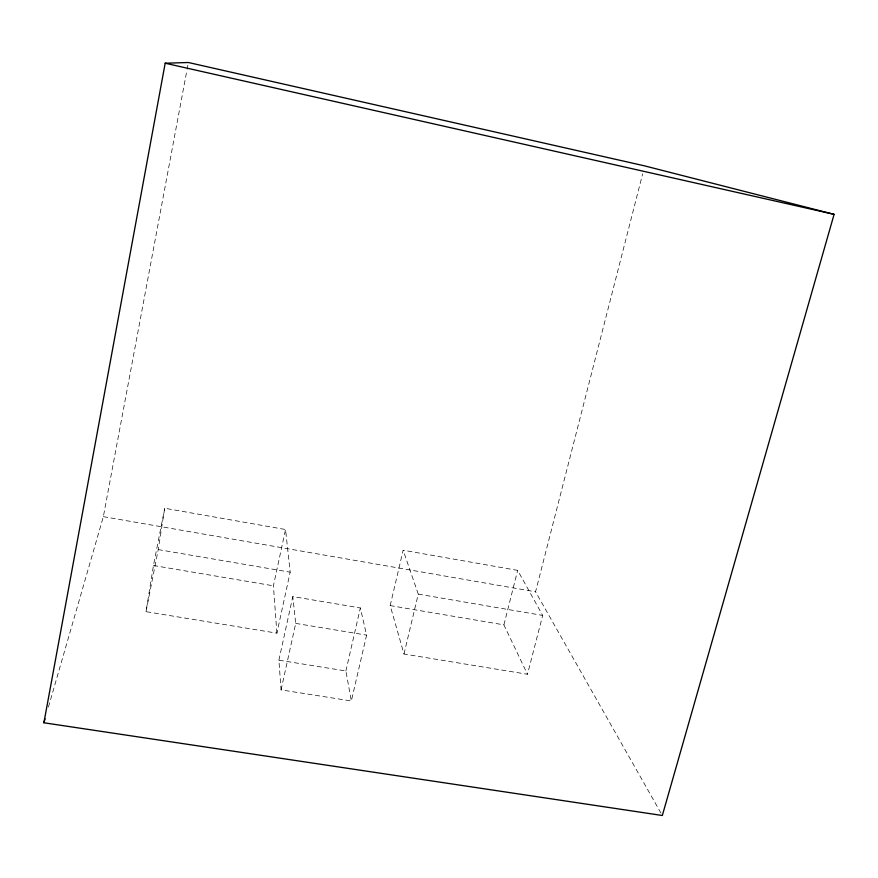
<?xml version="1.0" encoding="UTF-8"?>
<svg xmlns="http://www.w3.org/2000/svg" width="878" height="878" viewBox="0 0 878 878"><rect width="100%" height="100%" fill="white"/><g stroke="black" fill="none" stroke-linecap="round" stroke-linejoin="round"><path stroke-width="0.66" stroke-dasharray="4.39 3.29" d="M146.022 611.681L158.227 549.584L164.702 508.252L285.537 529.522L290.168 572.182L276.899 633.159L146.022 611.681L153.463 565.498L164.702 508.252M48.444 707.02L103.352 516.659L186.849 70.58M187.102 69.241L187.859 65.191M276.899 633.159L273.409 585.813L285.537 529.522M278.886 660.179L292.802 596.568L360.353 607.949L366.598 635.123L351.343 700.962L281.07 689.878L278.886 660.179L345.888 670.968L351.343 700.962M281.07 689.878L295.71 623.391L292.802 596.568M345.888 670.968L360.353 607.949M390.172 605.59L403.145 550.221L517.658 570.371L542.681 615.423L527.48 674.271L403.99 654.011L390.172 605.59L503.895 624.851L527.48 674.271M403.99 654.011L418.257 594.121L403.145 550.221M503.895 624.851L517.658 570.371M660.98 813.116L535.558 591.805L642.652 173.855M295.71 623.391L366.598 635.123M153.463 565.498L273.409 585.813M158.227 549.584L290.168 572.182M418.257 594.121L542.681 615.423M103.352 516.659L535.558 591.805"/><path stroke-width="1.32" d="M43.9 722.77L165.185 63.216L188.364 62.503L644.682 165.898L834.1 214.342L662.33 815.497L43.9 722.77L45.041 718.841M165.185 63.216L834.1 214.342"/></g></svg>
